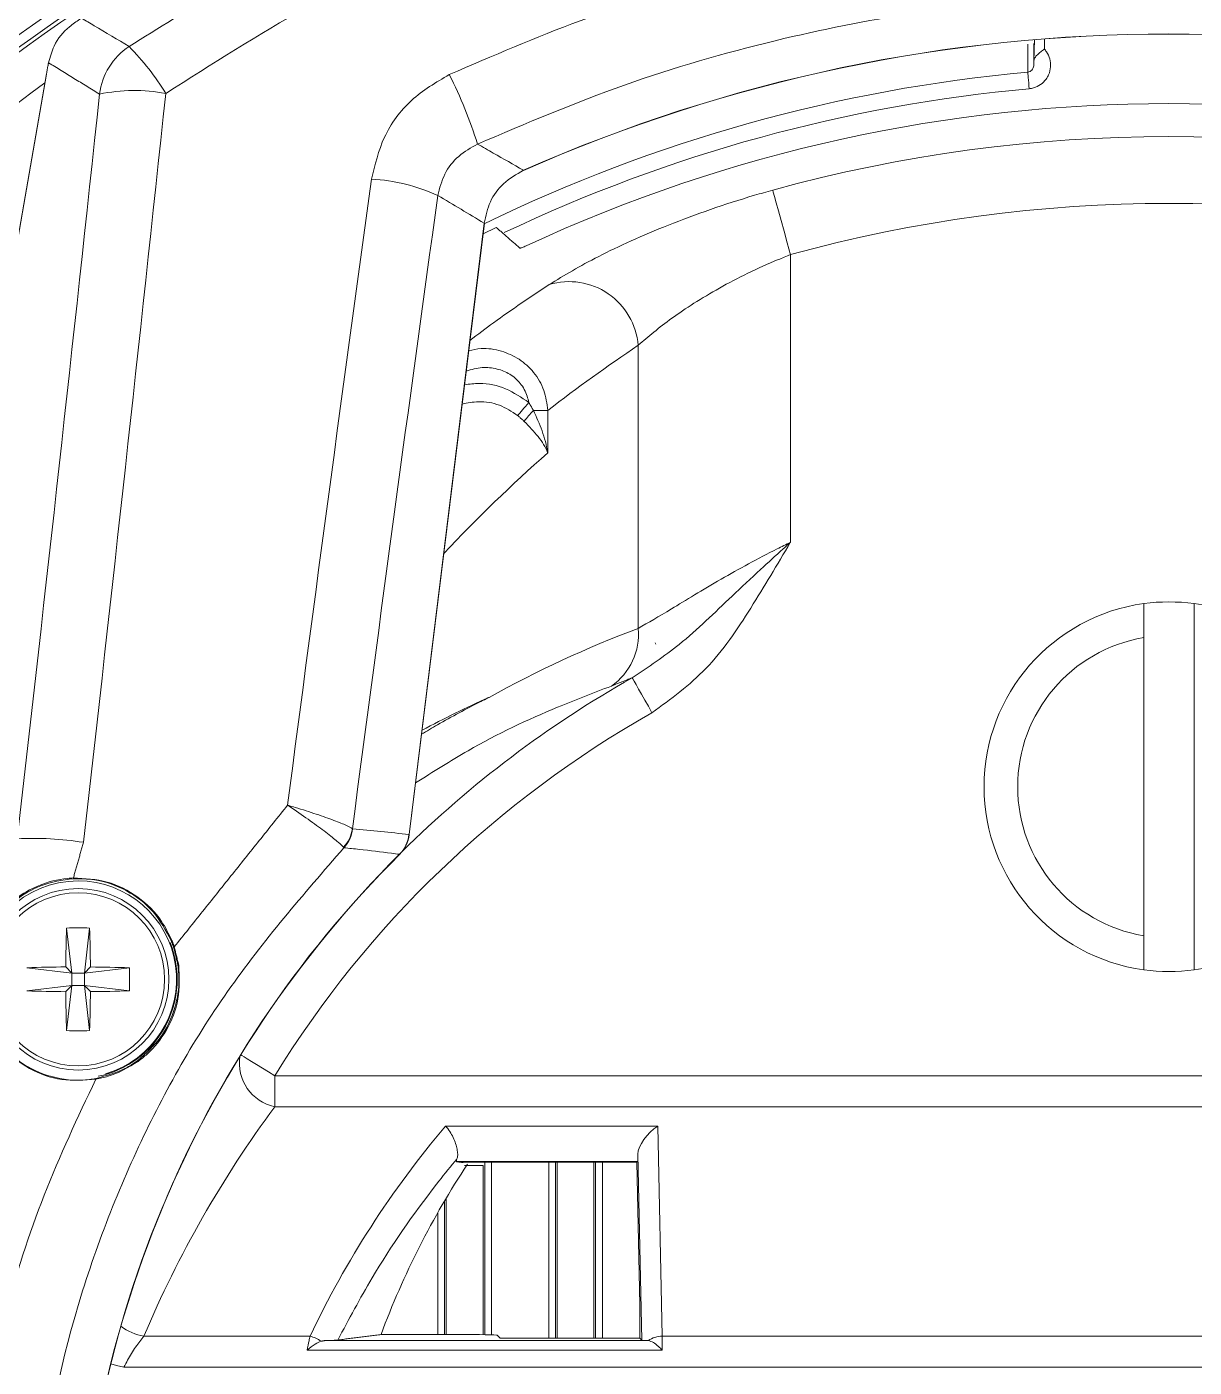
# Model space of a CAD drawing. Extents: x 2 to 136, y 1 to 99.
# Drawn here: x 127.148 to 128.884, y 45.676 to 47.671 of the extents above; entities that cross this region are included whole.
import ezdxf

# ---------------------------------------------------------------- set-up
doc = ezdxf.new("R2010")
doc.units = 0
doc.header["$MEASUREMENT"] = 0
doc.linetypes.add('SLD-Solid', pattern=[0])
doc.layers.add('OBJECT', color=7, linetype='CONTINUOUS')

msp = doc.modelspace()

# ---------------------------------------------------------------- linework, layer by layer
at = {"layer": 'OBJECT', "linetype": 'SLD-Solid', "lineweight": 15}
for p, q in [((128.6458, 47.6202), (128.6466, 47.6514)), ((128.6617, 47.6526), (128.6613, 47.6376)), ((127.1772, 47.6006), (126.991, 46.5348)), ((127.1772, 47.6), (126.991, 46.5343)), ((127.1772, 47.6006), (127.1772, 47.6)), ((127.7163, 46.4687), (127.828, 47.3785)), ((127.7167, 46.4687), (127.8284, 47.3784)), ((127.8264, 47.3625), (127.8461, 47.3721)), ((127.8284, 47.3784), (127.828, 47.3785)), ((128.2837, 47.3316), (128.2837, 46.9036)), ((128.0571, 47.1968), (128.0571, 46.7756)), ((127.9013, 47.0999), (127.9227, 47.0999)), ((127.9227, 47.0999), (127.9227, 47.0368)), ((128.8091, 46.7619), (128.8091, 46.3181)), ((128.8841, 46.3181), (128.8841, 46.7619)), ((127.7163, 46.4687), (127.7167, 46.4687)), ((127.7022, 46.4395), (127.7023, 46.4394)), ((127.207, 46.3298), (127.2149, 46.2627)), ((127.2412, 46.3298), (127.2334, 46.2627)), ((127.1478, 46.2706), (127.2149, 46.2627)), ((127.2149, 46.2627), (127.2058, 46.2719)), ((127.2425, 46.2719), (127.2334, 46.2627)), ((127.3004, 46.2706), (127.2334, 46.2627)), ((127.2149, 46.2627), (127.2334, 46.2627)), ((127.2149, 46.2627), (127.2149, 46.2442)), ((127.2334, 46.2442), (127.2334, 46.2627)), ((127.1478, 46.2364), (127.2149, 46.2442)), ((127.2058, 46.2351), (127.2149, 46.2442)), ((127.207, 46.1772), (127.2149, 46.2442)), ((127.2334, 46.2442), (127.2149, 46.2442)), ((127.2334, 46.2442), (127.2425, 46.2351)), ((127.3004, 46.2364), (127.2334, 46.2442)), ((127.2412, 46.1772), (127.2334, 46.2442)), ((127.3024, 46.1255), (127.3124, 46.1322)), ((127.5167, 46.064), (127.5167, 46.1099)), ((127.5167, 46.1099), (130.1766, 46.1099)), ((130.1766, 46.064), (127.5167, 46.064)), ((127.7708, 46.0352), (128.0863, 46.0352)), ((128.0863, 46.0352), (128.0928, 45.7224)), ((128.0625, 45.7166), (128.0567, 45.9932)), ((128.0563, 45.9822), (127.7871, 45.9822)), ((127.8028, 45.9812), (128.0553, 45.9812)), ((127.8264, 45.9764), (127.8264, 45.7248)), ((127.8289, 45.7247), (127.8289, 45.9812)), ((127.8389, 45.9812), (127.8389, 45.7245)), ((127.9243, 45.7198), (127.9243, 45.9812)), ((127.9343, 45.9812), (127.9343, 45.7198)), ((127.9368, 45.7198), (127.9368, 45.9812)), ((127.9914, 45.9812), (127.9914, 45.7198)), ((127.9939, 45.7198), (127.9939, 45.9812)), ((128.0039, 45.9812), (128.0039, 45.7198)), ((128.0563, 45.9822), (128.0553, 45.9812)), ((128.0553, 45.9812), (128.0593, 45.7928)), ((127.7718, 45.725), (127.7718, 45.9282)), ((127.7693, 45.9239), (127.7693, 45.725)), ((127.7593, 45.725), (127.7593, 45.9066)), ((128.0594, 45.7813), (128.0594, 45.7198)), ((127.3219, 45.7224), (127.5691, 45.7224)), ((127.5916, 45.7161), (128.0715, 45.7161)), ((127.7877, 45.725), (127.6747, 45.725)), ((127.8476, 45.724), (127.8519, 45.7198)), ((128.0594, 45.7198), (127.8519, 45.7198)), ((128.0625, 45.7166), (128.0594, 45.7198)), ((128.0928, 45.7224), (129.6004, 45.7224)), ((128.093, 45.7015), (127.5648, 45.7015)), ((130.4011, 45.6764), (127.2922, 45.6764))]:
    msp.add_line(p, q, dxfattribs=at)
at = {"layer": 'OBJECT', "linetype": 'SLD-Solid', "lineweight": 15, "flags": 128}
for points in [[(128.6388, 47.5785), (128.6383, 47.5829), (128.638, 47.5873), (128.6376, 47.5913), (128.6373, 47.595), (128.637, 47.598), (128.6368, 47.6005), (128.6366, 47.6022), (128.6365, 47.6032)], [(128.2837, 47.3316), (128.2788, 47.3493), (128.2741, 47.3665), (128.2697, 47.3825), (128.2658, 47.3967), (128.2625, 47.4087), (128.2599, 47.418), (128.2581, 47.4244), (128.2572, 47.4276)], [(127.8778, 47.0924), (127.8793, 47.094), (127.8809, 47.096), (127.8829, 47.0982), (127.8849, 47.1006), (127.8872, 47.1032), (127.8896, 47.1059), (127.892, 47.1088), (127.8945, 47.1116)], [(128.0483, 46.7021), (128.0493, 46.7004), (128.0512, 46.6969), (128.0541, 46.6919), (128.0578, 46.6854), (128.0621, 46.6777), (128.067, 46.669), (128.0723, 46.6597), (128.0777, 46.6501)], [(127.4661, 46.1411), (127.4675, 46.1403), (127.4709, 46.1382), (127.4758, 46.1351), (127.4822, 46.1312), (127.4897, 46.1266), (127.4982, 46.1214), (127.5072, 46.1158), (127.5167, 46.1099)], [(127.2728, 45.6812), (127.2814, 45.6791), (127.2922, 45.6764)]]:
    msp.add_lwpolyline(points, dxfattribs=at)
at = {"layer": 'OBJECT', "linetype": 'SLD-Solid', "lineweight": 15}
for radius in [0.135, 0.1287]:
    msp.add_circle((127.2241, 46.2535), radius, dxfattribs=at)
for centre, radius, start, end in [((128.8466, 45.29), 6.655, 198.09222, 54.2519), ((128.8466, 45.29), 6.555, 126.37982, 288.09222), ((128.8466, 45.29), 6.5028, 126.71932, 288.09222), ((128.8466, 45.29), 6.4944, 126.7749, 288.09222), ((128.8466, 45.29), 6.3069, 128.05888, 288.09222), ((128.8466, 45.29), 3.0068, 93.8025, 160.2009), ((128.8466, 45.29), 2.9472, 93.9337, 159.5632), ((128.8466, 45.29), 2.9217, 121.1451, 159.3669), ((128.8466, 45.29), 2.9067, 121.4467, 159.3669), ((128.8466, 45.29), 2.901, 121.6184, 159.7287), ((128.8461, 45.2905), 2.3696, 66.1107, 113.8893), ((128.8461, 45.2905), 2.3693, 66.1107, 113.8893), ((127.3559, 47.5575), 0.1008, 123.7443, 172.5903), ((127.021, 47.3671), 0.3911, 31.5024, 44.5082), ((128.8466, 45.29), 2.3227, 95.19, 116.0037), ((128.8466, 45.29), 2.841, 126.047, 159.2386), ((127.1964, 47.3038), 0.6508, 17.1865, 27.0215), ((127.3078, 47.3213), 0.2545, 79.4388, 101.7598), ((128.8466, 45.29), 2.2979, 95.19, 115.4799), ((128.8466, 45.29), 2.2663, 65.0518, 114.9482), ((128.8466, 45.29), 2.2174, 74.5854, 105.4146), ((127.6438, 47.166), 0.2786, 65.5444, 86.5355), ((128.8466, 45.29), 2.1178, 74.5854, 105.4146), ((127.9544, 47.1885), 0.103, 4.5856, 106.7283), ((127.9876, 47.0145), 0.1214, 135.3088, 145.3865), ((128.8466, 46.54), 0.275, 97.8375, 262.1625), ((128.8466, 46.54), 0.275, 82.1625, 97.8375), ((128.8466, 46.54), 0.275, 277.8375, 82.1625), ((127.964, 46.7667), 0.0936, 304.7211, 5.4021), ((128.0748, 46.7472), 0.01, 30, 41.9409), ((128.8466, 46.54), 0.225, 99.5941, 260.4059), ((128.8466, 45.29), 1.6222, 119.4806, 134.6763), ((128.8466, 45.29), 1.5624, 119.4806, 148.3453), ((127.5822, 46.4844), 0.0503, 316.658, 352.1924), ((127.5826, 46.4834), 0.0502, 317.0791, 353.0529), ((127.6664, 46.4748), 0.0502, 315.3228, 353.0261), ((127.6671, 46.4748), 0.05, 314.8733, 353), ((127.1564, 45.9764), 0.4868, 81.0575, 92.6887), ((128.8461, 45.2905), 1.6214, 134.8733, 225.7304), ((128.8461, 45.2905), 1.6211, 134.8733, 180), ((127.2241, 46.2535), 0.1464, 90, 178.8755), ((127.1268, 46.3998), 0.0904, 2.167, 2.8416), ((127.2241, 46.2535), 0.1464, 286.266, 90), ((129.3375, 46.2555), 2.1318, 178.0045, 179.5615), ((127.2241, 46.0014), 0.3288, 87.0153, 92.9847), ((125.1103, 46.2555), 2.1322, 0.4385, 1.9952), ((127.2241, 46.2535), 0.1474, 281.6987, 21.7182), ((127.3652, 46.3069), 0.00497, 109.7417, 121.5605), ((127.2241, 46.2535), 0.15, 8.0526, 22.6139), ((127.3653, 46.3065), 0.00477, 109.2562, 121.576), ((127.3685, 46.2973), 0.00471, 105.5176, 117.9568), ((127.2221, 44.1398), 2.1322, 90.4385, 91.9952), ((127.2262, 44.1397), 2.1322, 88.0048, 89.5615), ((126.9721, 46.2535), 0.3287, 357.0144, 2.9856), ((127.3729, 46.2787), 0.00378, 265.3877, 283.0947), ((127.373, 46.2784), 0.00388, 265.3832, 282.6482), ((128.8466, 46.54), 0.275, 262.1625, 277.8375), ((127.2221, 48.3672), 2.1322, 268.0048, 269.5615), ((129.3375, 46.2515), 2.1318, 180.4385, 181.9955), ((125.1103, 46.2515), 2.1322, 358.0048, 359.5615), ((127.2262, 48.3673), 2.1322, 270.4385, 271.9952), ((127.2241, 46.5056), 0.3288, 267.0153, 272.9847), ((127.3116, 46.1305), 0.00182, 22.7046, 66.8962), ((127.3116, 46.1305), 0.00188, 23.4746, 66.2218), ((127.5301, 46.1287), 0.0661, 171.0981, 258.3145), ((127.2227, 46.1002), 0.0281, 9.5541, 11.4969), ((128.8466, 45.29), 1.25, 146.5702, 159.635), ((127.3358, 45.8013), 0.0801, 233.1267, 259.9786), ((127.5612, 45.6827), 0.0404, 53.0443, 78.7473), ((128.0927, 45.6867), 0.0357, 89.7701, 124.7453)]:
    msp.add_arc(centre, radius, start, end, dxfattribs=at)
for centre, major_axis, ratio, start_param, end_param in [((127.1432, 47.7973), (0.0636, 0.5099), 0.121842, 4.33034, 4.357389), ((124.8587, 45.3026), (2.1536, 17.275), 0.121842, 4.794773, 4.859221), ((124.9572, 45.2905), (2.1532, 17.375), 0.121162, 4.794599, 4.859047), ((129.5185, 45.2905), (2.1532, 17.375), 0.121162, 1.461556, 1.515424), ((129.617, 45.2784), (2.1536, 17.275), 0.121842, 1.46173, 1.51652), ((123.0526, 46.0019), (6.3338, -0.7777), 0.437652, 0.772069, 0.788423), ((129.3778, 45.29), (2.3478, 0), 0.982242, 2.168176, 2.239213), ((129.5844, 45.29), (2.4576, 0), 0.964711, 2.313304, 2.402461), ((128.6336, 45.29), (1.6185, 0), 0.982242, 1.934938, 2.086532), ((128.5027, 45.29), (1.5813, 0), 0.964711, 2.006488, 2.077177), ((127.6011, 45.4434), (1.6505, -0.2027), 0.620494, 1.577155, 1.627852), ((128.8466, 45.0703), (0, 1.666), 0.99455, 0.931752, 1.168675), ((128.8466, 45.1034), (0, 1.4321), 0.989236, 0.862379, 1.12388), ((128.0863, 46.0122), (0.0267, 0.0273), 0.466243, 1.126498, 2.686076), ((128.0563, 46.0122), (0, 0.03), 0.017455, 3.159046, 4.025476), ((128.0591, 45.7813), (0, 0.015), 0.017455, 4.712389, 5.585054), ((127.7877, 45.724), (0.06, 0), 0.017455, 0.017453, 1.570796), ((128.0925, 45.7166), (0.03, 0), 0.027722, 3.169333, 3.937811), ((128.0925, 45.6764), (0, 0.06), 0.008728, 5.144849, 5.585054)]:
    msp.add_ellipse(centre, major_axis=major_axis, ratio=ratio, start_param=start_param, end_param=end_param, dxfattribs=at)
for points, knots in [([(127.2999, 47.6413), (127.3877, 47.696), (127.5636, 47.8057), (127.8486, 47.932), (128.1447, 48.0283), (128.4506, 48.0895), (128.7614, 48.1166), (129.0723, 48.109), (129.379, 48.0661), (129.678, 47.9903), (129.9468, 47.8891), (130.1857, 47.7723), (130.3235, 47.6849), (130.3923, 47.6413)], [0, 0, 0, 0, 0.094729, 0.189754, 0.284474, 0.379253, 0.474339, 0.569114, 0.662863, 0.756911, 0.850666, 0.925332, 1, 1, 1, 1]), ([(130.3378, 47.5715), (130.2537, 47.6243), (130.0854, 47.73), (129.8126, 47.8521), (129.5289, 47.9456), (129.2357, 48.0054), (128.9377, 48.0326), (128.6396, 48.0265), (128.3454, 47.9865), (128.0587, 47.9149), (127.7972, 47.8178), (127.5614, 47.7032), (127.4234, 47.6154), (127.3545, 47.5715)], [0, 0, 0, 0, 0.094108, 0.188508, 0.282606, 0.376776, 0.471253, 0.56542, 0.658464, 0.751806, 0.844857, 0.922428, 1, 1, 1, 1]), ([(127.7762, 47.5995), (127.8406, 47.6273), (127.9694, 47.683), (128.1725, 47.7468), (128.3819, 47.7949), (128.5948, 47.8249), (128.8074, 47.8368), (129.0203, 47.8313), (129.2341, 47.8078), (129.4571, 47.7635), (129.6866, 47.6975), (129.8393, 47.6323), (129.916, 47.5995)], [0, 0, 0, 0, 0.095398, 0.190796, 0.288955, 0.387113, 0.482516, 0.577919, 0.676107, 0.774295, 0.886604, 1, 1, 1, 1]), ([(129.874, 47.4961), (129.8118, 47.5228), (129.6873, 47.5763), (129.491, 47.6373), (129.2887, 47.6833), (129.0831, 47.7117), (128.8778, 47.7228), (128.6722, 47.717), (128.4659, 47.6938), (128.2525, 47.651), (128.0346, 47.5881), (127.8906, 47.5269), (127.8182, 47.4961)], [0, 0, 0, 0, 0.095908, 0.191815, 0.290502, 0.38919, 0.485101, 0.581012, 0.679721, 0.77843, 0.888705, 1, 1, 1, 1]), ([(127.2295, 47.6834), (127.2294, 47.6833), (127.2284, 47.6828), (127.222, 47.6791), (127.2063, 47.6677), (127.1885, 47.6473), (127.1825, 47.6257), (127.1801, 47.6172)], [0, 0, 0, 0, 0.00401, 0.038978, 0.268225, 0.708727, 1, 1, 1, 1]), ([(127.2295, 47.6834), (127.2357, 47.6797), (127.2592, 47.6657), (127.2827, 47.6516), (127.2999, 47.6413)], [0, 0, 0, 0, 0.265214, 1, 1, 1, 1]), ([(128.6365, 47.6032), (128.6365, 47.6037), (128.6365, 47.6076), (128.6366, 47.6215), (128.6367, 47.6348), (128.6367, 47.6449)], [0, 0, 0, 0, 0.041523, 0.276149, 1, 1, 1, 1]), ([(128.6613, 47.6376), (128.6624, 47.6363), (128.666, 47.6319), (128.6701, 47.6229), (128.6712, 47.6108), (128.6686, 47.6005), (128.6635, 47.5915), (128.6561, 47.5842), (128.6469, 47.5797), (128.6409, 47.5788), (128.6388, 47.5785)], [0, 0, 0, 0, 0.065517, 0.218282, 0.370935, 0.523599, 0.616973, 0.766999, 0.916452, 1, 1, 1, 1]), ([(128.6458, 47.6202), (128.6461, 47.6217), (128.6467, 47.6246), (128.6507, 47.6288), (128.6556, 47.6332), (128.6594, 47.6361), (128.6612, 47.6375), (128.6613, 47.6376)], [0, 0, 0, 0, 0.25952, 0.511585, 0.769406, 0.991449, 1, 1, 1, 1]), ([(128.6365, 47.6032), (128.6371, 47.6033), (128.6389, 47.6035), (128.6415, 47.6049), (128.6436, 47.6071), (128.645, 47.6097), (128.6455, 47.6118), (128.6456, 47.6131), (128.6456, 47.6133)], [0, 0, 0, 0, 0.123143, 0.346274, 0.575888, 0.721628, 0.963156, 1, 1, 1, 1]), ([(128.6456, 47.6133), (128.6456, 47.6133), (128.6456, 47.6145), (128.6457, 47.6167), (128.6458, 47.619), (128.6458, 47.6202)], [0, 0, 0, 0, 0.016341, 0.508892, 1, 1, 1, 1]), ([(127.7762, 47.5995), (127.7565, 47.5879), (127.7171, 47.5647), (127.676, 47.5086), (127.6657, 47.4653), (127.6606, 47.4441)], [0, 0, 0, 0, 0.337926, 0.67584, 1, 1, 1, 1]), ([(127.7591, 47.4196), (127.7619, 47.4305), (127.7675, 47.4523), (127.7888, 47.4796), (127.8084, 47.4906), (127.8182, 47.4961)], [0, 0, 0, 0, 0.333729, 0.667103, 1, 1, 1, 1]), ([(127.8182, 47.4961), (127.826, 47.4917), (127.8488, 47.4788), (127.8715, 47.4657), (127.8865, 47.4571)], [0, 0, 0, 0, 0.34328, 1, 1, 1, 1]), ([(127.828, 47.3785), (127.8304, 47.3893), (127.8352, 47.411), (127.8559, 47.4396), (127.876, 47.4511), (127.8865, 47.4571)], [0, 0, 0, 0, 0.324144, 0.648, 1, 1, 1, 1]), ([(127.9248, 47.2872), (127.9472, 47.3008), (127.9924, 47.3281), (128.1012, 47.3772), (128.1945, 47.4099), (128.2482, 47.4251), (128.2572, 47.4276)], [0, 0, 0, 0, 0.304165, 0.612213, 0.935018, 1, 1, 1, 1]), ([(127.8907, 47.3448), (127.8897, 47.3443), (127.8876, 47.3434), (127.8848, 47.3422), (127.8826, 47.3415), (127.8815, 47.3412), (127.8813, 47.3413), (127.8812, 47.3413)], [0, 0, 0, 0, 0.219651, 0.439261, 0.659735, 0.880539, 1, 1, 1, 1]), ([(128.2837, 47.3316), (128.2776, 47.3291), (128.2405, 47.3145), (128.1765, 47.2829), (128.103, 47.2361), (128.0724, 47.2098), (128.0571, 47.1968)], [0, 0, 0, 0, 0.063317, 0.382239, 0.692331, 1, 1, 1, 1]), ([(127.807, 47.2041), (127.8187, 47.213), (127.8577, 47.2424), (127.8971, 47.2687), (127.9248, 47.2872)], [0, 0, 0, 0, 0.298924, 1, 1, 1, 1]), ([(127.8051, 47.1887), (127.8112, 47.19), (127.8272, 47.1937), (127.8536, 47.1893), (127.8809, 47.1772), (127.9032, 47.157), (127.9188, 47.1303), (127.9214, 47.11), (127.9227, 47.0999)], [0, 0, 0, 0, 0.111344, 0.293198, 0.464497, 0.637794, 0.820386, 1, 1, 1, 1]), ([(127.8945, 47.1116), (127.8938, 47.1148), (127.8915, 47.1251), (127.8828, 47.1406), (127.8668, 47.1546), (127.8469, 47.1626), (127.8242, 47.1649), (127.8092, 47.1607), (127.8014, 47.1585)], [0, 0, 0, 0, 0.082516, 0.264173, 0.436732, 0.609677, 0.796991, 1, 1, 1, 1]), ([(127.7989, 47.1379), (127.8062, 47.139), (127.8268, 47.1419), (127.8613, 47.1343), (127.8834, 47.1192), (127.8945, 47.1116)], [0, 0, 0, 0, 0.217476, 0.608125, 1, 1, 1, 1]), ([(127.8778, 47.0924), (127.8691, 47.0981), (127.8515, 47.1097), (127.8217, 47.1144), (127.8034, 47.1109), (127.7954, 47.1094)], [0, 0, 0, 0, 0.355648, 0.718784, 1, 1, 1, 1]), ([(127.9013, 47.0999), (127.9059, 47.0898), (127.9153, 47.0692), (127.9207, 47.0479), (127.9227, 47.0369), (127.9227, 47.0368)], [0, 0, 0, 0, 0.485693, 0.993195, 1, 1, 1, 1]), ([(127.9227, 47.0368), (127.9226, 47.0369), (127.9192, 47.0449), (127.91, 47.0607), (127.895, 47.076), (127.8877, 47.0835)], [0, 0, 0, 0, 0.006419, 0.511275, 1, 1, 1, 1]), ([(128.0483, 46.7021), (128.0721, 46.718), (128.1251, 46.7535), (128.1843, 46.8124), (128.2359, 46.8604), (128.2642, 46.8862), (128.2789, 46.8994), (128.2826, 46.9027), (128.2835, 46.9035), (128.2837, 46.9036)], [0, 0, 0, 0, 0.27983, 0.624286, 0.809772, 0.953387, 0.988094, 0.997832, 1, 1, 1, 1]), ([(128.0571, 46.7756), (128.0723, 46.7843), (128.1042, 46.8028), (128.178, 46.8482), (128.2414, 46.8828), (128.2771, 46.9004), (128.2837, 46.9036)], [0, 0, 0, 0, 0.292814, 0.615698, 0.928629, 1, 1, 1, 1]), ([(128.2837, 46.9036), (128.2836, 46.9035), (128.2737, 46.8871), (128.2544, 46.8542), (128.2152, 46.7901), (128.1642, 46.7134), (128.1058, 46.6706), (128.0777, 46.6501)], [0, 0, 0, 0, 0.001834, 0.174123, 0.346362, 0.686143, 1, 1, 1, 1]), ([(128.8841, 46.7619), (128.8841, 46.7621), (128.8841, 46.779), (128.8841, 46.7958), (128.8841, 46.8124)], [0, 0, 0, 0, 0.013757, 1, 1, 1, 1]), ([(128.0173, 46.6898), (127.9906, 46.6796), (127.9193, 46.6522), (127.8219, 46.6066), (127.7521, 46.5622), (127.7261, 46.5457)], [0, 0, 0, 0, 0.272584, 0.729887, 1, 1, 1, 1]), ([(127.8354, 46.673), (127.8348, 46.6727), (127.8307, 46.6707), (127.8051, 46.6577), (127.7722, 46.6404), (127.7429, 46.6228), (127.735, 46.6181)], [0, 0, 0, 0, 0.017057, 0.121446, 0.764629, 1, 1, 1, 1]), ([(127.6189, 46.4499), (127.6169, 46.452), (127.613, 46.4562), (127.5961, 46.4697), (127.5732, 46.4867), (127.5518, 46.5017), (127.5391, 46.5103), (127.5358, 46.5125), (127.5357, 46.5126)], [0, 0, 0, 0, 0.22823, 0.4564, 0.686137, 0.918665, 0.996838, 1, 1, 1, 1]), ([(127.5357, 46.5126), (127.5358, 46.5125), (127.5396, 46.5114), (127.5543, 46.507), (127.5791, 46.4991), (127.6057, 46.4897), (127.6253, 46.4819), (127.6298, 46.479), (127.6321, 46.4776)], [0, 0, 0, 0, 0.003161, 0.081419, 0.314069, 0.543809, 0.771874, 1, 1, 1, 1]), ([(127.6194, 46.4492), (127.5593, 46.3798), (127.439, 46.2411), (127.3026, 45.997), (127.2058, 45.7326), (127.1542, 45.453), (127.1512, 45.1696), (127.1947, 44.8905), (127.2848, 44.6233), (127.3996, 44.4089), (127.5184, 44.2423), (127.5933, 44.1608), (127.6308, 44.12)], [0, 0, 0, 0, 0.106943, 0.213881, 0.324028, 0.434172, 0.543513, 0.652855, 0.761837, 0.870824, 0.935412, 1, 1, 1, 1]), ([(127.7022, 46.4395), (127.6982, 46.44), (127.6783, 46.4427), (127.6507, 46.446), (127.6271, 46.4484), (127.6194, 46.4492)], [0, 0, 0, 0, 0.144675, 0.723377, 1, 1, 1, 1]), ([(127.098, 46.3368), (127.1084, 46.3498), (127.1266, 46.3727), (127.1667, 46.3953), (127.1963, 46.403), (127.2142, 46.4041), (127.2171, 46.4043)], [0, 0, 0, 0, 0.353797, 0.623722, 0.940059, 1, 1, 1, 1]), ([(127.2171, 46.4032), (127.2006, 46.4009), (127.1696, 46.3964), (127.1312, 46.373), (127.1098, 46.3516), (127.1009, 46.3388), (127.0989, 46.336)], [0, 0, 0, 0, 0.352536, 0.661543, 0.924398, 1, 1, 1, 1]), ([(127.2171, 46.4043), (127.2341, 46.4034), (127.2682, 46.4017), (127.3143, 46.3778), (127.3466, 46.3459), (127.3588, 46.3212), (127.3635, 46.3116)], [0, 0, 0, 0, 0.275398, 0.550788, 0.82642, 1, 1, 1, 1]), ([(127.3626, 46.3112), (127.3545, 46.3261), (127.3385, 46.356), (127.2973, 46.3873), (127.255, 46.4027), (127.2276, 46.4031), (127.2171, 46.4032)], [0, 0, 0, 0, 0.276327, 0.552666, 0.828652, 1, 1, 1, 1]), ([(128.8091, 46.3181), (128.8091, 46.3179), (128.8091, 46.301), (128.8091, 46.2842), (128.8091, 46.2676)], [0, 0, 0, 0, 0.013757, 1, 1, 1, 1]), ([(127.3124, 46.1322), (127.3248, 46.1432), (127.3491, 46.1648), (127.3695, 46.2092), (127.3754, 46.2463), (127.3733, 46.2675), (127.3726, 46.2745)], [0, 0, 0, 0, 0.307575, 0.605515, 0.870212, 1, 1, 1, 1]), ([(127.3738, 46.2746), (127.3746, 46.2577), (127.3762, 46.2241), (127.3577, 46.1775), (127.3341, 46.1475), (127.3179, 46.1348), (127.3134, 46.1313)], [0, 0, 0, 0, 0.309279, 0.616002, 0.891249, 1, 1, 1, 1]), ([(127.2504, 46.1049), (127.2334, 46.1035), (127.1994, 46.1009), (127.1505, 46.1186), (127.1099, 46.1503), (127.0823, 46.1939), (127.0735, 46.2307), (127.0732, 46.2508), (127.0731, 46.254)], [0, 0, 0, 0, 0.192554, 0.385108, 0.577706, 0.770473, 0.963486, 1, 1, 1, 1]), ([(127.0741, 46.2539), (127.0757, 46.237), (127.079, 46.2033), (127.1047, 46.1583), (127.1428, 46.124), (127.1903, 46.1045), (127.2277, 46.1022), (127.2472, 46.1053), (127.2503, 46.1058)], [0, 0, 0, 0, 0.193231, 0.386467, 0.579539, 0.772364, 0.965005, 1, 1, 1, 1]), ([(127.2503, 46.1058), (127.2666, 46.1102), (127.2889, 46.1162), (127.3073, 46.1288), (127.3123, 46.1321)], [0, 0, 0, 0, 0.730795, 1, 1, 1, 1]), ([(127.3132, 46.1312), (127.2989, 46.1226), (127.2793, 46.1108), (127.2566, 46.1061), (127.2504, 46.1049)], [0, 0, 0, 0, 0.729925, 1, 1, 1, 1]), ([(127.2504, 44.4761), (127.2351, 44.5076), (127.1757, 44.6296), (127.1005, 44.8551), (127.0514, 45.1542), (127.0544, 45.4572), (127.1011, 45.718), (127.1699, 45.934), (127.2236, 46.0479), (127.2504, 46.1049)], [0, 0, 0, 0, 0.062217, 0.241055, 0.419891, 0.59818, 0.776471, 0.888235, 1, 1, 1, 1]), ([(127.7708, 46.0352), (127.7708, 46.0351), (127.7714, 46.0345), (127.774, 46.0315), (127.7783, 46.0254), (127.7831, 46.0162), (127.7864, 46.0071), (127.7884, 45.9988), (127.789, 45.9913), (127.7881, 45.9879), (127.7876, 45.9863)], [0, 0, 0, 0, 0.003788, 0.054661, 0.249411, 0.42003, 0.571528, 0.713456, 0.856794, 1, 1, 1, 1]), ([(127.7876, 45.9863), (127.7866, 45.985), (127.7762, 45.9726), (127.7298, 45.9148), (127.6688, 45.8267), (127.6269, 45.7477), (127.6104, 45.7168)], [0, 0, 0, 0, 0.014415, 0.144501, 0.665405, 1, 1, 1, 1]), ([(127.7871, 45.9822), (127.7869, 45.9825), (127.7864, 45.9829), (127.7873, 45.9852), (127.7876, 45.9863)], [0, 0, 0, 0, 0.555046, 1, 1, 1, 1]), ([(127.7962, 45.981), (127.7961, 45.9811), (127.7959, 45.9811), (127.7969, 45.9812), (127.7982, 45.9812), (127.8, 45.9812), (127.8016, 45.9812), (127.8025, 45.9812), (127.8028, 45.9812)], [0, 0, 0, 0, 0.309511, 0.493721, 0.647289, 0.801493, 0.943403, 1, 1, 1, 1]), ([(127.8264, 45.9764), (127.826, 45.9764), (127.8251, 45.9764), (127.8187, 45.9764), (127.8098, 45.9764), (127.8025, 45.9764), (127.799, 45.9764), (127.7989, 45.9764)], [0, 0, 0, 0, 0.248536, 0.497067, 0.745603, 0.994139, 1, 1, 1, 1]), ([(127.2922, 45.6764), (127.2959, 45.6834), (127.3034, 45.6975), (127.314, 45.7127), (127.3199, 45.7199), (127.3219, 45.7224)], [0, 0, 0, 0, 0.396075, 0.797139, 1, 1, 1, 1]), ([(127.5648, 45.7015), (127.5657, 45.7066), (127.5672, 45.7143), (127.5686, 45.7203), (127.5691, 45.7224)], [0, 0, 0, 0, 0.64669, 1, 1, 1, 1]), ([(127.5648, 45.7015), (127.5648, 45.7016), (127.5689, 45.7052), (127.576, 45.7109), (127.5826, 45.7138), (127.5855, 45.715)], [0, 0, 0, 0, 0.008863, 0.572487, 1, 1, 1, 1]), ([(127.6104, 45.7168), (127.6084, 45.7166), (127.605, 45.7164), (127.5956, 45.7161), (127.5916, 45.7161)], [0, 0, 0, 0, 0.575316, 1, 1, 1, 1]), ([(128.0724, 45.716), (128.0748, 45.7153), (128.0795, 45.7139), (128.0866, 45.7081), (128.0911, 45.7036), (128.0929, 45.7016), (128.093, 45.7015)], [0, 0, 0, 0, 0.378294, 0.740606, 0.99227, 1, 1, 1, 1])]:
    msp.add_open_spline(points, degree=3, knots=knots, dxfattribs=at)
for points in [[(128.6458, 47.646), (128.6456, 47.6133)], [(127.1801, 47.6172), (127.1794, 47.6128)], [(127.2559, 47.5705), (127.1801, 47.6172)], [(127.8812, 47.3413), (127.8461, 47.3721)], [(127.8945, 47.1116), (127.9013, 47.0999)], [(127.8877, 47.0835), (127.8778, 47.0924)], [(128.8091, 46.8124), (128.8091, 46.7619)], [(128.0483, 46.7021), (128.0173, 46.6898)], [(127.3672, 46.3018), (127.5357, 46.5126)], [(127.6321, 46.4776), (127.6325, 46.4774)], [(127.2321, 46.4573), (127.2171, 46.4043)], [(127.6194, 46.4492), (127.6189, 46.4499)], [(127.3628, 46.3106), (127.3626, 46.3112)], [(127.3662, 46.3014), (127.3628, 46.3106)], [(127.3638, 46.311), (127.3635, 46.3116)], [(127.3638, 46.311), (127.3672, 46.3018)], [(128.8841, 46.2676), (128.8841, 46.3181)], [(127.3726, 46.2749), (127.3662, 46.3014)], [(127.3672, 46.3018), (127.3737, 46.275)], [(127.3726, 46.2749), (127.3726, 46.2745)], [(127.3738, 46.2746), (127.3737, 46.275)], [(127.3124, 46.1322), (127.3123, 46.1321)], [(127.3132, 46.1312), (127.3134, 46.1313)], [(127.7871, 45.9822), (127.7962, 45.981)], [(127.5855, 45.715), (127.5916, 45.7161)], [(127.6104, 45.7168), (127.6747, 45.725)], [(128.0715, 45.7161), (128.0724, 45.716)]]:
    msp.add_open_spline(points, degree=1, dxfattribs=at)

doc.saveas('drawing.dxf')
